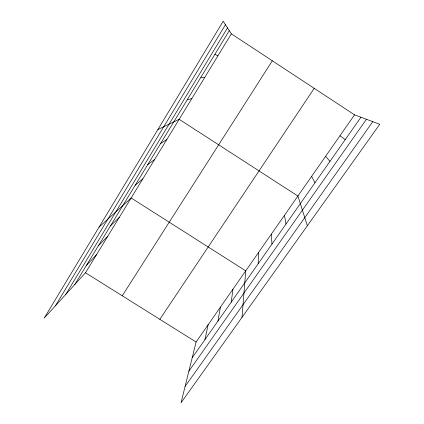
<?xml version="1.0" encoding="UTF-8"?>
<svg xmlns="http://www.w3.org/2000/svg" width="424" height="424" viewBox="0 0 424 424"><rect width="100%" height="100%" fill="white"/><g stroke="black" fill="none" stroke-linecap="round" stroke-linejoin="round"><path stroke-width="0.64" d="M258.221 263.654L258.391 252.699M242.009 317.343L245.734 270.846L131.138 197.987L99.057 227.132M231.207 302.169L232.956 289.173M217.931 321.101L220.427 307.14M204.924 339.635L208.142 324.752M354.533 114.846L196.1 342.02L181.037 402.8L379.772 124.264L354.533 114.846L231.345 33.841L223.209 21.2L44.229 318.074L85.478 272.775L231.345 33.841M55.369 305.842L225.457 24.693M65.709 294.489L227.508 27.878M74.794 284.509L229.289 30.639M122.239 295.788L272.319 60.786M159.848 319.33L314.205 88.325M192.189 357.792L360.935 117.231M188.871 371.191L366.453 119.292M185.097 386.418L372.813 121.667M86.438 265.376L96.55 254.633M98.331 245.835L107.85 236.131M110.473 225.875L119.372 217.252M135.192 185.256L142.782 178.907M147.764 164.597L154.665 159.44M160.611 143.487L166.791 139.581M157.903 129.527L179.172 119.303L297.908 196.031L307.352 225.759M187.164 99.857L191.807 98.607M200.891 77.306L204.707 77.475M214.926 54.24L217.883 55.889M85.478 272.775L196.1 342.02M339.926 135.781L345.269 139.565M325.632 156.286L329.957 161.396M311.629 176.363L314.979 182.749M284.472 215.302L285.988 224.073M271.302 234.191L271.959 244.076"/></g></svg>
